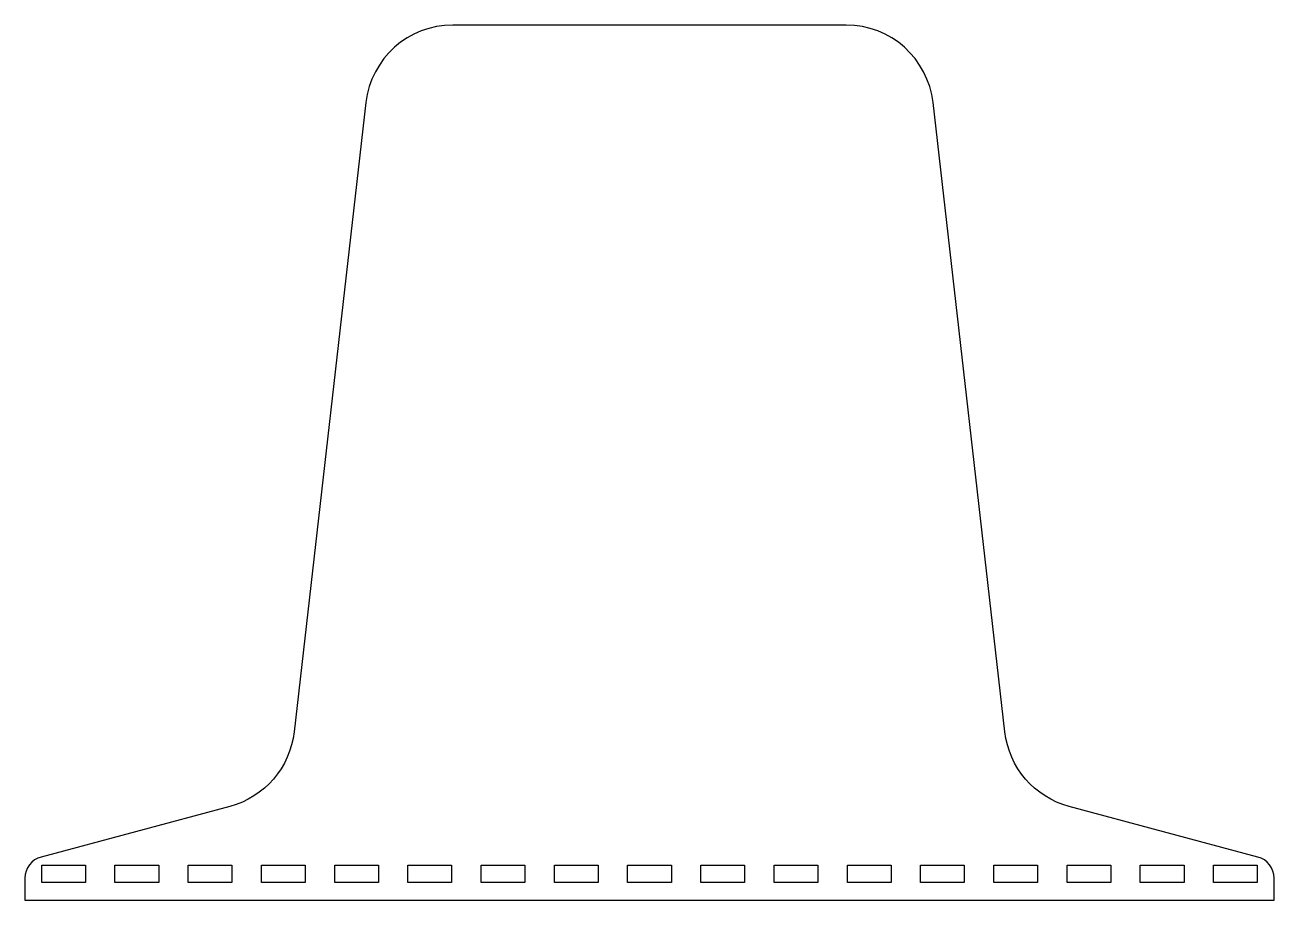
# Model space of a CAD drawing. Extents: x -71 to 71, y -50 to 50.
import ezdxf

# ---------------------------------------------------------------- set-up
doc = ezdxf.new("R2010")
doc.units = 0
doc.layers.get('0').update_dxf_attribs({"linetype": 'CONTINUOUS'})

msp = doc.modelspace()

# ---------------------------------------------------------------- linework, layer by layer
for points, knots in [([(-40.6425, -30.7805), (-40.6425, -30.7805), (-32.4276, 41.1348), (-32.4276, 41.1348), (-32.4276, 41.1348), (-31.8536, 46.1832), (-27.5731, 49.9974), (-22.4922, 49.9999), (-22.4922, 49.9999), (-22.4922, 49.9999), (22.4922, 49.9999), (22.4922, 49.9999), (22.4922, 49.9999), (27.5731, 50.0025), (31.8485, 46.1826), (32.4276, 41.1348), (32.4276, 41.1348), (32.4276, 41.1348), (40.6425, -30.7805), (40.6425, -30.7805), (40.6425, -30.7805), (41.11, -34.8628), (44.0204, -38.2425), (47.9897, -39.3048), (47.9897, -39.3048), (47.9897, -39.3048), (69.562, -45.0851), (69.562, -45.0851), (69.562, -45.0851), (70.6545, -45.3774), (71.4145, -46.369), (71.415, -47.4999), (71.415, -47.4999), (71.415, -47.4999), (71.4149, -50), (71.4149, -50), (71.4149, -50), (71.4149, -50), (-71.415, -50), (-71.415, -50), (-71.415, -50), (-71.415, -50), (-71.415, -47.4999), (-71.415, -47.4999), (-71.415, -47.4999), (-71.4154, -46.369), (-70.6543, -45.3783), (-69.562, -45.0851), (-69.562, -45.0851), (-69.562, -45.0851), (-47.9896, -39.3048), (-47.9896, -39.3048), (-47.9896, -39.3048), (-44.021, -38.2402), (-41.1076, -34.863), (-40.6425, -30.7805)], [0, 0, 0, 0, 0.06666667, 0.06666667, 0.06666667, 0.06666667, 0.13333333, 0.13333333, 0.13333333, 0.13333333, 0.2, 0.2, 0.2, 0.2, 0.26666667, 0.26666667, 0.26666667, 0.26666667, 0.33333333, 0.33333333, 0.33333333, 0.33333333, 0.4, 0.4, 0.4, 0.4, 0.46666667, 0.46666667, 0.46666667, 0.46666667, 0.53333333, 0.53333333, 0.53333333, 0.53333333, 0.6, 0.6, 0.6, 0.6, 0.66666667, 0.66666667, 0.66666667, 0.66666667, 0.73333333, 0.73333333, 0.73333333, 0.73333333, 0.8, 0.8, 0.8, 0.8, 0.86666667, 0.86666667, 0.86666667, 0.86666667, 1, 1, 1, 1]), ([(-64.5, -46), (-64.5, -46), (-69.5, -46), (-69.5, -46), (-69.5, -46), (-69.5, -46), (-69.5, -48), (-69.5, -48), (-69.5, -48), (-69.5, -48), (-64.5, -48), (-64.5, -48), (-64.5, -48), (-64.5, -48), (-64.5, -46), (-64.5, -46)], [0, 0, 0, 0, 0.2, 0.2, 0.2, 0.2, 0.4, 0.4, 0.4, 0.4, 0.6, 0.6, 0.6, 0.6, 1, 1, 1, 1]), ([(-56.125, -46), (-56.125, -46), (-61.125, -46), (-61.125, -46), (-61.125, -46), (-61.125, -46), (-61.125, -48), (-61.125, -48), (-61.125, -48), (-61.125, -48), (-56.125, -48), (-56.125, -48), (-56.125, -48), (-56.125, -48), (-56.125, -46), (-56.125, -46)], [0, 0, 0, 0, 0.2, 0.2, 0.2, 0.2, 0.4, 0.4, 0.4, 0.4, 0.6, 0.6, 0.6, 0.6, 1, 1, 1, 1]), ([(-47.75, -46), (-47.75, -46), (-52.75, -46), (-52.75, -46), (-52.75, -46), (-52.75, -46), (-52.75, -48), (-52.75, -48), (-52.75, -48), (-52.75, -48), (-47.75, -48), (-47.75, -48), (-47.75, -48), (-47.75, -48), (-47.75, -46), (-47.75, -46)], [0, 0, 0, 0, 0.2, 0.2, 0.2, 0.2, 0.4, 0.4, 0.4, 0.4, 0.6, 0.6, 0.6, 0.6, 1, 1, 1, 1]), ([(-39.375, -46), (-39.375, -46), (-44.375, -46), (-44.375, -46), (-44.375, -46), (-44.375, -46), (-44.375, -48), (-44.375, -48), (-44.375, -48), (-44.375, -48), (-39.375, -48), (-39.375, -48), (-39.375, -48), (-39.375, -48), (-39.375, -46), (-39.375, -46)], [0, 0, 0, 0, 0.2, 0.2, 0.2, 0.2, 0.4, 0.4, 0.4, 0.4, 0.6, 0.6, 0.6, 0.6, 1, 1, 1, 1]), ([(-31, -46), (-31, -46), (-36, -46), (-36, -46), (-36, -46), (-36, -46), (-36, -48), (-36, -48), (-36, -48), (-36, -48), (-31, -48), (-31, -48), (-31, -48), (-31, -48), (-31, -46), (-31, -46)], [0, 0, 0, 0, 0.2, 0.2, 0.2, 0.2, 0.4, 0.4, 0.4, 0.4, 0.6, 0.6, 0.6, 0.6, 1, 1, 1, 1]), ([(-22.625, -46), (-22.625, -46), (-27.625, -46), (-27.625, -46), (-27.625, -46), (-27.625, -46), (-27.625, -48), (-27.625, -48), (-27.625, -48), (-27.625, -48), (-22.625, -48), (-22.625, -48), (-22.625, -48), (-22.625, -48), (-22.625, -46), (-22.625, -46)], [0, 0, 0, 0, 0.2, 0.2, 0.2, 0.2, 0.4, 0.4, 0.4, 0.4, 0.6, 0.6, 0.6, 0.6, 1, 1, 1, 1]), ([(-14.25, -46), (-14.25, -46), (-19.25, -46), (-19.25, -46), (-19.25, -46), (-19.25, -46), (-19.25, -48), (-19.25, -48), (-19.25, -48), (-19.25, -48), (-14.25, -48), (-14.25, -48), (-14.25, -48), (-14.25, -48), (-14.25, -46), (-14.25, -46)], [0, 0, 0, 0, 0.2, 0.2, 0.2, 0.2, 0.4, 0.4, 0.4, 0.4, 0.6, 0.6, 0.6, 0.6, 1, 1, 1, 1]), ([(-5.875, -46), (-5.875, -46), (-10.875, -46), (-10.875, -46), (-10.875, -46), (-10.875, -46), (-10.875, -48), (-10.875, -48), (-10.875, -48), (-10.875, -48), (-5.875, -48), (-5.875, -48), (-5.875, -48), (-5.875, -48), (-5.875, -46), (-5.875, -46)], [0, 0, 0, 0, 0.2, 0.2, 0.2, 0.2, 0.4, 0.4, 0.4, 0.4, 0.6, 0.6, 0.6, 0.6, 1, 1, 1, 1]), ([(2.4999, -46), (2.4999, -46), (-2.5, -46), (-2.5, -46), (-2.5, -46), (-2.5, -46), (-2.5, -48), (-2.5, -48), (-2.5, -48), (-2.5, -48), (2.4999, -48), (2.4999, -48), (2.4999, -48), (2.4999, -48), (2.4999, -46), (2.4999, -46)], [0, 0, 0, 0, 0.2, 0.2, 0.2, 0.2, 0.4, 0.4, 0.4, 0.4, 0.6, 0.6, 0.6, 0.6, 1, 1, 1, 1]), ([(10.875, -46), (10.875, -46), (5.875, -46), (5.875, -46), (5.875, -46), (5.875, -46), (5.875, -48), (5.875, -48), (5.875, -48), (5.875, -48), (10.875, -48), (10.875, -48), (10.875, -48), (10.875, -48), (10.875, -46), (10.875, -46)], [0, 0, 0, 0, 0.2, 0.2, 0.2, 0.2, 0.4, 0.4, 0.4, 0.4, 0.6, 0.6, 0.6, 0.6, 1, 1, 1, 1]), ([(19.2499, -46), (19.2499, -46), (14.2499, -46), (14.2499, -46), (14.2499, -46), (14.2499, -46), (14.2499, -48), (14.2499, -48), (14.2499, -48), (14.2499, -48), (19.2499, -48), (19.2499, -48), (19.2499, -48), (19.2499, -48), (19.2499, -46), (19.2499, -46)], [0, 0, 0, 0, 0.2, 0.2, 0.2, 0.2, 0.4, 0.4, 0.4, 0.4, 0.6, 0.6, 0.6, 0.6, 1, 1, 1, 1]), ([(27.625, -46), (27.625, -46), (22.625, -46), (22.625, -46), (22.625, -46), (22.625, -46), (22.625, -48), (22.625, -48), (22.625, -48), (22.625, -48), (27.625, -48), (27.625, -48), (27.625, -48), (27.625, -48), (27.625, -46), (27.625, -46)], [0, 0, 0, 0, 0.2, 0.2, 0.2, 0.2, 0.4, 0.4, 0.4, 0.4, 0.6, 0.6, 0.6, 0.6, 1, 1, 1, 1]), ([(35.9999, -46), (35.9999, -46), (30.9999, -46), (30.9999, -46), (30.9999, -46), (30.9999, -46), (30.9999, -48), (30.9999, -48), (30.9999, -48), (30.9999, -48), (35.9999, -48), (35.9999, -48), (35.9999, -48), (35.9999, -48), (35.9999, -46), (35.9999, -46)], [0, 0, 0, 0, 0.2, 0.2, 0.2, 0.2, 0.4, 0.4, 0.4, 0.4, 0.6, 0.6, 0.6, 0.6, 1, 1, 1, 1]), ([(44.3749, -46), (44.3749, -46), (39.3749, -46), (39.3749, -46), (39.3749, -46), (39.3749, -46), (39.3749, -48), (39.3749, -48), (39.3749, -48), (39.3749, -48), (44.3749, -48), (44.3749, -48), (44.3749, -48), (44.3749, -48), (44.3749, -46), (44.3749, -46)], [0, 0, 0, 0, 0.2, 0.2, 0.2, 0.2, 0.4, 0.4, 0.4, 0.4, 0.6, 0.6, 0.6, 0.6, 1, 1, 1, 1]), ([(52.75, -46), (52.75, -46), (47.75, -46), (47.75, -46), (47.75, -46), (47.75, -46), (47.75, -48), (47.75, -48), (47.75, -48), (47.75, -48), (52.75, -48), (52.75, -48), (52.75, -48), (52.75, -48), (52.75, -46), (52.75, -46)], [0, 0, 0, 0, 0.2, 0.2, 0.2, 0.2, 0.4, 0.4, 0.4, 0.4, 0.6, 0.6, 0.6, 0.6, 1, 1, 1, 1]), ([(61.1249, -46), (61.1249, -46), (56.1249, -46), (56.1249, -46), (56.1249, -46), (56.1249, -46), (56.1249, -48), (56.1249, -48), (56.1249, -48), (56.1249, -48), (61.1249, -48), (61.1249, -48), (61.1249, -48), (61.1249, -48), (61.1249, -46), (61.1249, -46)], [0, 0, 0, 0, 0.2, 0.2, 0.2, 0.2, 0.4, 0.4, 0.4, 0.4, 0.6, 0.6, 0.6, 0.6, 1, 1, 1, 1]), ([(69.5, -46), (69.5, -46), (64.5, -46), (64.5, -46), (64.5, -46), (64.5, -46), (64.5, -48), (64.5, -48), (64.5, -48), (64.5, -48), (69.5, -48), (69.5, -48), (69.5, -48), (69.5, -48), (69.5, -46), (69.5, -46)], [0, 0, 0, 0, 0.2, 0.2, 0.2, 0.2, 0.4, 0.4, 0.4, 0.4, 0.6, 0.6, 0.6, 0.6, 1, 1, 1, 1])]:
    msp.add_open_spline(points, degree=3, knots=knots)

doc.saveas('drawing.dxf')
